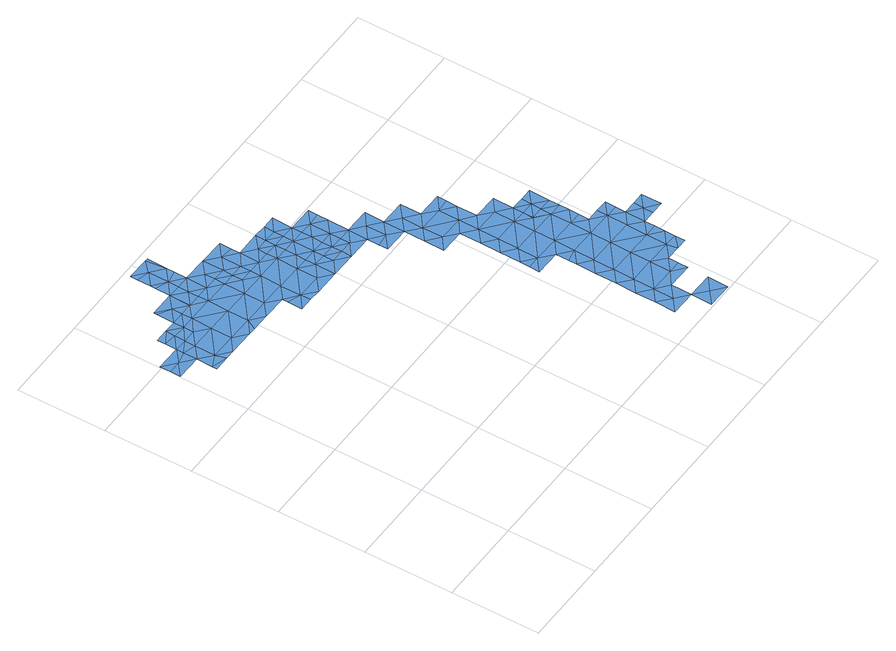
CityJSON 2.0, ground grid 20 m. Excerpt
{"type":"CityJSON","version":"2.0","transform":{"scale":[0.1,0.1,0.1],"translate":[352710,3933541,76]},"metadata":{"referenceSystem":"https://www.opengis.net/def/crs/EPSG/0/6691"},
"CityObjects":{
"waterbody1":{"type":"WaterBody","attributes":{"name":"4","class":"1140","function":"1","WaterBodyRiverFloodingRiskAttribute.description":"2","WaterBodyRiverFloodingRiskAttribute.rankOrg":"2","WaterBodyRiverFloodingRiskAttribute.adminType":"2","WaterBodyRiverFloodingRiskAttribute.scale":"L1"},"geometry":[{"type":"MultiSurface","lod":"1","boundaries":[[[0,1,2]],[[3,4,0]],[[3,0,5]],[[5,0,6]],[[0,2,6]],[[4,1,0]]]}]},
"waterbody2":{"type":"WaterBody","attributes":{"name":"4","class":"1140","function":"1","WaterBodyRiverFloodingRiskAttribute.description":"2","WaterBodyRiverFloodingRiskAttribute.rankOrg":"2","WaterBodyRiverFloodingRiskAttribute.adminType":"2","WaterBodyRiverFloodingRiskAttribute.scale":"L1"},"geometry":[{"type":"MultiSurface","lod":"1","boundaries":[[[7,8,9]],[[5,10,11]],[[8,7,11]],[[12,7,13]],[[10,14,8]],[[5,11,12]],[[12,11,7]],[[10,8,11]]]}]},
"waterbody3":{"type":"WaterBody","attributes":{"name":"4","class":"1140","function":"1","WaterBodyRiverFloodingRiskAttribute.description":"2","WaterBodyRiverFloodingRiskAttribute.rankOrg":"3","WaterBodyRiverFloodingRiskAttribute.adminType":"2","WaterBodyRiverFloodingRiskAttribute.scale":"L1"},"geometry":[{"type":"MultiSurface","lod":"1","boundaries":[[[15,16,17]],[[18,15,17]],[[19,20,21]],[[22,20,23]],[[24,25,26]],[[27,28,29]],[[30,26,31]],[[16,30,17]],[[32,29,33]],[[29,34,33]],[[8,14,33]],[[10,35,14]],[[10,6,35]],[[29,32,31]],[[6,2,35]],[[36,15,18]],[[6,10,5]],[[37,8,33]],[[37,33,34]],[[29,38,34]],[[39,38,29]],[[40,39,29]],[[28,40,29]],[[41,28,27]],[[41,27,42]],[[23,43,22]],[[44,18,17]],[[45,41,42]],[[9,8,37]],[[36,46,47]],[[18,46,36]],[[46,18,2]],[[2,18,35]],[[44,35,18]],[[35,44,14]],[[14,44,33]],[[44,17,32]],[[30,32,17]],[[31,32,30]],[[31,27,29]],[[48,27,31]],[[42,27,48]],[[49,48,31]],[[49,31,26]],[[25,49,26]],[[49,25,22]],[[25,20,22]],[[20,25,21]],[[24,21,25]],[[50,21,24]],[[51,21,50]],[[51,52,21]],[[52,53,21]],[[54,23,20]],[[20,55,54]],[[56,30,16]],[[20,19,55]],[[33,44,32]],[[55,19,57]],[[57,19,53]],[[19,21,53]],[[58,26,30]],[[24,26,58]],[[56,58,30]],[[22,59,49]],[[59,60,49]],[[61,59,22]],[[43,62,22]],[[62,61,22]],[[60,48,49]],[[55,57,63]],[[63,57,64]],[[63,64,65]],[[66,67,65]],[[63,65,67]],[[67,55,63]]]}]},
"waterbody4":{"type":"WaterBody","attributes":{"name":"4","class":"1140","function":"1","WaterBodyRiverFloodingRiskAttribute.description":"2","WaterBodyRiverFloodingRiskAttribute.rankOrg":"1","WaterBodyRiverFloodingRiskAttribute.adminType":"2","WaterBodyRiverFloodingRiskAttribute.scale":"L1"},"geometry":[{"type":"MultiSurface","lod":"1","boundaries":[[[68,69,70]],[[68,71,72]],[[73,74,71]],[[74,75,71]],[[72,71,75]],[[76,73,71]],[[77,70,69]],[[76,71,78]],[[77,79,70]],[[70,79,78]],[[70,78,71]],[[68,70,71]],[[69,68,80]]]}]},
"waterbody5":{"type":"WaterBody","attributes":{"name":"4","class":"1140","function":"1","WaterBodyRiverFloodingRiskAttribute.description":"2","WaterBodyRiverFloodingRiskAttribute.rankOrg":"2","WaterBodyRiverFloodingRiskAttribute.adminType":"2","WaterBodyRiverFloodingRiskAttribute.scale":"L1"},"geometry":[{"type":"MultiSurface","lod":"1","boundaries":[[[74,73,81]],[[75,81,40]],[[41,82,28]],[[83,82,45]],[[81,75,74]],[[41,45,82]],[[84,85,86]],[[86,83,45]],[[83,75,82]],[[82,75,28]],[[39,40,81]],[[39,81,38]],[[38,81,73]],[[73,34,38]],[[75,40,28]],[[85,83,86]],[[87,9,37]],[[37,34,87]],[[34,73,87]],[[87,73,88]],[[87,88,89]],[[89,9,87]],[[90,91,86]],[[60,59,90]],[[84,86,91]],[[92,91,93]],[[61,62,93]],[[42,60,90]],[[86,45,90]],[[42,90,45]],[[94,92,93]],[[93,62,94]],[[91,90,59]],[[59,93,91]],[[61,93,59]],[[60,42,48]]]}]},
"waterbody6":{"type":"WaterBody","attributes":{"name":"4","class":"1140","function":"1","WaterBodyRiverFloodingRiskAttribute.description":"2","WaterBodyRiverFloodingRiskAttribute.rankOrg":"2","WaterBodyRiverFloodingRiskAttribute.adminType":"2","WaterBodyRiverFloodingRiskAttribute.scale":"L1"},"geometry":[{"type":"MultiSurface","lod":"1","boundaries":[[[23,54,95]],[[23,96,43]],[[23,95,96]],[[97,96,95]],[[98,96,97]],[[98,99,96]],[[97,95,100]],[[54,55,95]],[[43,96,62]],[[101,62,96]],[[100,95,66]],[[99,101,96]],[[95,67,66]],[[95,55,67]]]}]},
"waterbody7":{"type":"WaterBody","attributes":{"name":"4","class":"1140","function":"1","WaterBodyRiverFloodingRiskAttribute.description":"2","WaterBodyRiverFloodingRiskAttribute.rankOrg":"1","WaterBodyRiverFloodingRiskAttribute.adminType":"2","WaterBodyRiverFloodingRiskAttribute.scale":"L1"},"geometry":[{"type":"MultiSurface","lod":"1","boundaries":[[[92,94,102]],[[94,62,101]],[[94,103,102]],[[101,103,94]],[[101,99,103]],[[104,103,99]],[[104,102,103]]]}]},
"waterbody8":{"type":"WaterBody","attributes":{"name":"4","class":"1140","function":"1","WaterBodyRiverFloodingRiskAttribute.description":"2","WaterBodyRiverFloodingRiskAttribute.rankOrg":"1","WaterBodyRiverFloodingRiskAttribute.adminType":"2","WaterBodyRiverFloodingRiskAttribute.scale":"L1"},"geometry":[{"type":"MultiSurface","lod":"1","boundaries":[[[105,106,107]],[[108,109,106]],[[106,109,107]],[[109,97,107]],[[110,109,108]],[[107,97,100]],[[111,105,107]],[[110,99,109]],[[97,109,98]],[[99,98,109]],[[107,66,111]],[[100,66,107]]]}]},
"waterbody9":{"type":"WaterBody","attributes":{"name":"4","class":"1140","function":"1","WaterBodyRiverFloodingRiskAttribute.description":"2","WaterBodyRiverFloodingRiskAttribute.rankOrg":"2","WaterBodyRiverFloodingRiskAttribute.adminType":"2","WaterBodyRiverFloodingRiskAttribute.scale":"L1"},"geometry":[{"type":"MultiSurface","lod":"1","boundaries":[[[112,113,114]],[[114,115,112]],[[114,113,116]],[[114,116,115]]]}]},
"waterbody10":{"type":"WaterBody","attributes":{"name":"4","class":"1140","function":"1","WaterBodyRiverFloodingRiskAttribute.description":"2","WaterBodyRiverFloodingRiskAttribute.rankOrg":"2","WaterBodyRiverFloodingRiskAttribute.adminType":"2","WaterBodyRiverFloodingRiskAttribute.scale":"L1"},"geometry":[{"type":"MultiSurface","lod":"1","boundaries":[[[117,118,119]],[[120,121,122]],[[123,124,125]],[[126,118,117]],[[118,126,127]],[[118,127,128]],[[129,118,128]],[[129,128,130]],[[131,129,130]],[[129,131,132]],[[129,132,119]],[[133,134,135]],[[135,136,137]],[[138,139,119]],[[138,119,132]],[[140,141,138]],[[142,112,120]],[[143,112,142]],[[143,142,144]],[[121,145,122]],[[146,147,148]],[[149,150,151]],[[152,153,154]],[[155,153,156]],[[157,153,155]],[[158,157,155]],[[159,157,158]],[[160,157,159]],[[161,123,160]],[[162,163,164]],[[164,165,105]],[[166,105,111]],[[157,154,153]],[[161,160,159]],[[158,163,167]],[[162,167,163]],[[105,166,164]],[[105,165,168]],[[169,170,171]],[[172,117,171]],[[117,119,139]],[[139,173,174]],[[173,138,141]],[[141,140,175]],[[135,134,136]],[[173,139,138]],[[135,137,176]],[[176,137,177]],[[176,177,178]],[[179,180,178]],[[126,178,180]],[[178,126,172]],[[126,117,172]],[[164,166,64]],[[65,64,166]],[[131,142,120]],[[131,120,122]],[[118,129,119]],[[142,131,144]],[[131,130,144]],[[178,172,176]],[[179,178,177]],[[126,180,127]],[[177,137,181]],[[171,182,172]],[[183,182,171]],[[170,183,171]],[[184,182,185]],[[182,184,172]],[[176,172,184]],[[186,187,188]],[[189,181,137]],[[189,137,190]],[[125,124,191]],[[123,125,187]],[[124,192,191]],[[191,192,136]],[[134,191,136]],[[193,133,135]],[[194,134,133]],[[138,132,195]],[[195,140,138]],[[122,145,195]],[[174,196,139]],[[197,139,196]],[[197,117,139]],[[117,197,171]],[[198,171,197]],[[198,169,171]],[[147,146,193]],[[146,199,193]],[[134,200,201]],[[201,125,134]],[[125,201,188]],[[202,154,186]],[[152,154,202]],[[160,187,157]],[[160,123,187]],[[165,164,163]],[[111,66,166]],[[203,150,149]],[[203,149,196]],[[197,196,198]],[[149,198,196]],[[204,198,149]],[[193,205,147]],[[199,133,193]],[[194,200,134]],[[201,200,206]],[[134,125,191]],[[187,125,188]],[[188,201,206]],[[187,186,154]],[[207,155,156]],[[157,187,154]],[[155,207,158]],[[163,158,207]],[[165,163,207]],[[66,65,166]],[[204,149,151]],[[165,207,168]],[[136,192,190]],[[122,195,132]],[[131,122,132]],[[184,205,193]],[[185,205,184]],[[193,176,184]],[[135,176,193]],[[136,190,137]]]}]},
"waterbody11":{"type":"WaterBody","attributes":{"name":"4","class":"1140","function":"1","WaterBodyRiverFloodingRiskAttribute.description":"2","WaterBodyRiverFloodingRiskAttribute.rankOrg":"1","WaterBodyRiverFloodingRiskAttribute.adminType":"2","WaterBodyRiverFloodingRiskAttribute.scale":"L1"},"geometry":[{"type":"MultiSurface","lod":"1","boundaries":[[[146,208,199]],[[146,148,208]],[[148,209,208]],[[208,209,210]],[[199,208,194]],[[194,208,200]],[[200,208,210]],[[199,194,133]]]}]}
},
"vertices":[
[31,781,5],[2,758,5],[59,757,5],[3,805,5],[3,781,5],[59,804,5],[59,788,5],
[90,849,5],[117,825,5],[117,848,5],[88,803,5],[88,826,5],[60,830,5],[60,849,5],[116,803,5],
[115,710,5],[171,709,5],[143,732,5],[87,733,5],[369,683,5],[370,729,5],[313,684,5],[371,775,5],[399,751,5],[284,707,5],[313,730,5],[257,731,5],[258,823,5],[231,846,5],[202,824,5],[200,731,5],[257,777,5],[201,778,5],[145,825,5],[173,847,5],[87,780,5],[94,710,5],[145,848,5],[174,847,5],[202,847,5],[230,846,5],[259,846,5],[286,823,5],[399,775,5],[144,779,5],[287,845,5],[58,720,5],[58,710,5],[286,800,5],[314,776,5],[284,694,5],[284,661,5],[314,661,5],[341,660,5],[398,728,5],[398,705,5],[188,708,5],[397,659,5],[228,708,5],[343,799,5],[315,799,5],[371,799,5],[399,798,5],[426,682,5],[454,658,5],[455,681,5],[455,704,5],[426,704,5],
[232,940,5],[227,985,5],[204,963,5],[203,917,5],[232,923,5],[174,894,5],[203,893,5],[231,893,5],[175,928,5],[176,986,5],[175,940,5],[175,970,5],[233,985,5],
[202,870,5],[259,869,5],[287,892,5],[344,864,5],[345,891,5],[316,868,5],[146,871,5],[118,895,5],[118,888,5],[315,822,5],[344,844,5],[400,844,5],[372,821,5],[400,821,5],
[427,728,5],[427,774,5],[456,751,5],[456,774,5],[456,797,5],[455,727,5],[428,798,5],
[429,843,5],[428,820,5],[457,843,5],
[511,703,5],[512,750,5],[483,727,5],[512,775,5],[484,773,5],[513,796,5],[483,703,5],
[727,53,5],[726,6,5],[755,29,5],[784,52,5],[783,5,5],
[759,260,5],[702,215,5],[758,214,5],[728,99,5],[785,98,5],[757,121,5],[621,517,5],[621,470,5],[650,493,5],[702,261,5],[674,239,5],[673,192,5],[701,168,5],[672,146,5],[700,122,5],[758,168,5],[733,422,5],[705,446,5],[705,400,5],[648,401,5],[647,355,5],[814,167,5],[815,213,5],[818,143,5],[842,166,5],[699,76,5],[671,54,5],[672,100,5],[785,120,5],[762,422,5],[790,398,5],[790,421,5],[872,258,5],[901,235,5],[901,281,5],[680,608,5],[623,609,5],[651,585,5],[595,633,5],[624,656,5],[594,586,5],[567,610,5],[566,563,5],[594,540,5],[565,518,5],[510,631,5],[539,634,5],[510,658,5],[539,680,5],[483,681,5],[510,611,5],[568,702,5],[845,305,5],[845,328,5],[817,305,5],[760,306,5],[843,189,5],[843,213,5],[842,143,5],[704,354,5],[675,331,5],[703,307,5],[675,301,5],[675,284,5],[618,332,5],[789,329,5],[817,329,5],[761,353,5],[789,352,5],[679,562,5],[650,539,5],[679,516,5],[619,354,5],[619,378,5],[649,447,5],[620,424,5],[761,399,5],[734,445,5],[786,144,5],[843,236,5],[816,259,5],[844,281,5],[734,422,5],[734,469,5],[706,492,5],[680,587,5],[872,236,5],[873,281,5],[790,376,5],[735,515,5],[567,657,5],
[762,445,5],[791,468,5],[764,468,5]
]}
